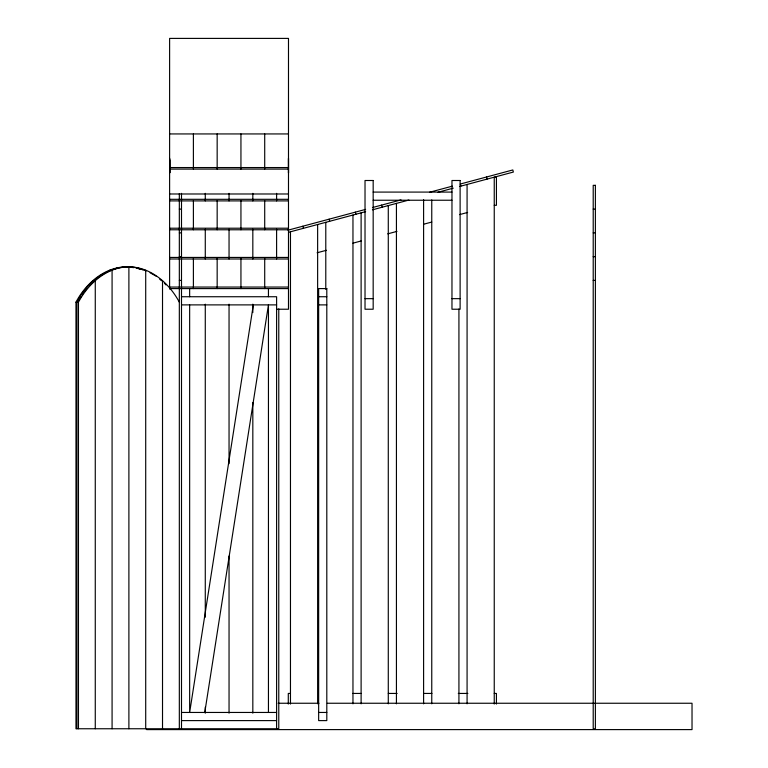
<?xml version="1.0" encoding="UTF-8"?>
<svg xmlns="http://www.w3.org/2000/svg" width="768" height="768" viewBox="0 0 768 768"><rect width="100%" height="100%" fill="white"/><g stroke="black" fill="none" stroke-linecap="round" stroke-linejoin="round"><path stroke-width="1.15" d="M169.613 159.936L169.603 173.021L169.613 158.429L169.622 172.982L169.622 159.677M288.48 159.898L288.499 173.021L288.48 158.39L288.49 159.658M253.325 304.886L189.658 712.454L189.648 304.886M204.778 712.454L268.445 304.886L268.445 712.454M278.774 308.89L278.774 728.755L75.974 728.755L75.974 302.17C86.256 282.691 105.792 265.901 128.89 266.842C151.085 267.072 169.344 283.459 179.328 302.17M77.51 302.17L81.034 296.573M82.205 294.71L83.386 292.848M78.461 728.755L78.461 302.17C88.445 283.459 106.694 267.072 128.89 266.842L128.89 728.755M84.72 291.043L86.966 288.422M89.962 284.928C97.469 276.634 107.405 270.634 118.262 267.898M288.01 230.189L365.606 209.395M372.451 207.562L400.982 199.92M429.504 192.278L452.333 186.163M288.576 232.291L365.635 211.642M372.432 209.818L408.883 200.054M438.058 192.24L453.264 188.16M459.514 186.49L513.37 172.051L512.813 169.958L460.32 184.022L460.877 186.125M317.098 252.778L326.362 250.291M352.963 243.168L361.114 240.979M387.725 233.856L396.989 231.37M423.6 224.237L431.76 222.058M459.514 214.618L467.616 212.448M169.613 133.939L288.49 133.939M169.613 167.558L288.49 167.558M169.613 169.094L288.49 169.094M373.171 192.086L451.968 192.086M169.613 193.987L288.49 193.987M169.613 199.306L288.49 199.306M373.171 200.237L451.968 200.237M169.613 200.899L288.49 200.899M494.246 205.306L496.426 205.306L496.426 177.178L494.246 177.178L494.246 704.064M179.328 209.107L181.498 209.107M593.213 209.107L595.382 209.107M169.613 228.211L288.49 228.211M169.613 229.776L288.49 229.776M179.328 232.877L181.498 232.877M593.213 232.877L595.382 232.877M179.328 256.656L181.498 256.656M593.213 256.656L595.382 256.656M169.613 257.434L288.49 257.434M169.613 258.989L288.49 258.989M109.594 270.259L112.08 270.259L112.08 728.755M179.328 280.426L181.498 280.426M593.213 280.426L595.382 280.426M92.784 280.771L95.27 280.771L95.27 728.755M169.613 287.059L288.49 287.059M169.613 288.595L288.49 288.595M181.498 296.736L276.605 296.736L276.605 728.755M318.653 296.736L326.803 296.736M365.021 298.656L373.171 298.656M451.968 298.656L460.118 298.656M75.974 302.17L78.461 302.17M181.498 304.886L276.605 304.886M318.653 304.886L326.803 304.886M276.605 309.226L288.49 309.226L288.49 38.4L169.613 38.4L169.613 288.97M290.467 693.437L288.288 693.437L288.288 704.064M352.8 693.437L361.19 693.437M388.282 693.437L397.152 693.437M423.523 693.437L431.914 693.437M458.285 693.437L467.875 693.437M494.246 693.437L496.426 693.437L496.426 704.064M278.16 703.248L318.95 703.248M327.341 703.248L692.026 703.248L692.026 729.6L146.582 729.6M181.498 712.454L276.605 712.454M318.653 712.454L326.803 712.454M181.498 720.605L276.605 720.605M126.403 266.842L133.939 267.658M143.741 269.923C117.024 259.21 88.637 278.333 76.925 302.17L76.925 728.755M144.758 270.259L146.304 270.768M137.04 267.898L143.146 269.923M136.09 267.898L140.16 269.242M150.077 272.736L156.086 276.163M159.734 279.235L161.568 280.771M164.429 283.181L165.926 284.928M486.566 176.986L487.123 179.088M381.581 205.114L382.147 207.216M355.334 212.15L355.901 214.253M329.088 219.187L329.654 221.28M302.842 226.214L303.408 228.317M467.078 184.464L467.078 703.814M458.928 309.034L458.928 703.805M431.76 199.92L431.76 703.805M423.6 199.699L423.6 703.843M396.432 203.386L396.432 703.843M388.282 205.574L388.282 703.834M361.114 212.851L361.114 703.834M352.963 215.04L352.963 703.834M325.786 222.317L325.786 289.392M317.635 224.506L317.635 703.824M290.467 231.782L290.467 704.064M276.605 193.344L276.605 200.899M276.605 229.181L276.605 258.989M268.445 288.576L268.445 296.736M264.71 133.939L264.71 169.094M264.71 200.746L264.71 229.776M264.71 258.403L264.71 288.595M252.826 193.344L252.826 200.899M252.826 229.181L252.826 258.989M252.826 304.176L252.826 312.566M252.826 402.518L252.826 713.165M240.941 133.939L240.941 169.094M240.941 200.746L240.941 229.776M240.941 258.403L240.941 288.595M229.046 193.344L229.046 200.899M229.046 229.181L229.046 258.989M229.046 304.176L229.046 463.69M229.046 556.042L229.046 713.165M217.162 133.939L217.162 169.094M217.162 200.746L217.162 229.776M217.162 258.403L217.162 288.595M205.277 193.344L205.277 200.899M205.277 229.181L205.277 258.989M205.277 304.176L205.277 617.213M205.277 707.165L205.277 713.165M193.392 133.939L193.392 169.094M193.392 200.746L193.392 229.776M193.392 258.403L193.392 288.595M189.648 288.576L189.648 296.736M181.498 193.344L181.498 728.755M179.328 193.651L179.328 728.755M162.518 280.771L162.518 728.755M145.709 270.259L145.709 728.755M373.171 180.499L365.021 180.499L365.021 309.226L373.171 309.226L373.171 180.499M460.118 180.499L451.968 180.499L451.968 309.226L460.118 309.226L460.118 180.499M595.382 185.328L593.213 185.328L593.213 728.755L595.382 728.755L595.382 185.328M326.803 288.586L318.653 288.586L318.653 720.605L326.803 720.605L326.803 288.586"/></g></svg>
